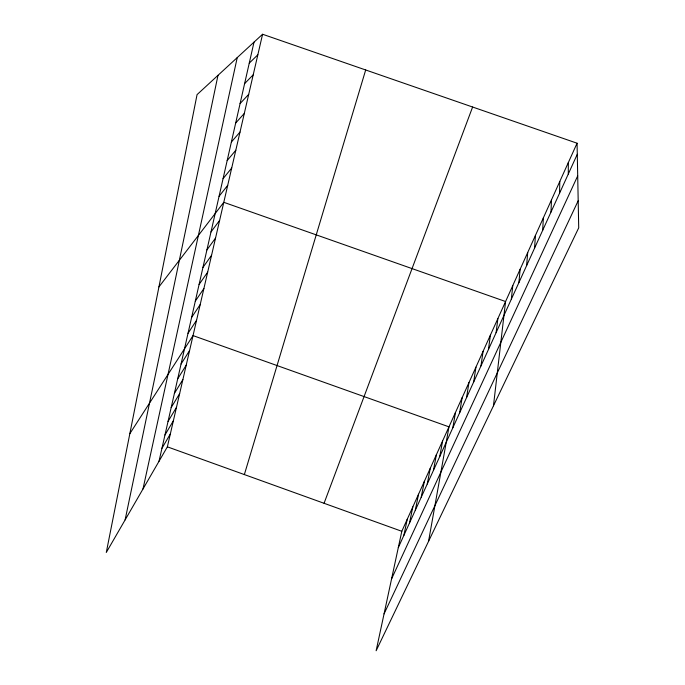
<?xml version="1.0" encoding="UTF-8"?>
<svg xmlns="http://www.w3.org/2000/svg" width="685" height="685" viewBox="0 0 685 685"><rect width="100%" height="100%" fill="white"/><g stroke="black" fill="none" stroke-linecap="round" stroke-linejoin="round"><path stroke-width="1.03" d="M568.293 174.016L568.327 162.576M559.534 193.273L559.799 181.456M550.997 212.042L551.476 199.874M542.666 230.34L543.368 217.847M534.548 248.184L535.447 235.383M526.619 265.6L527.707 252.508M518.887 282.597L520.155 269.231M511.335 299.191L512.782 285.568M493.465 405.811L505.573 301.528L223.79 202.315L158.929 286.912M496.103 332.67L497.884 318.542M488.448 349.504L490.392 335.145M480.973 365.918L483.071 351.354M473.686 381.939L475.929 367.169M466.571 397.574L468.951 382.615M459.626 412.841L462.144 397.702M452.845 427.74L455.482 412.438M428.562 541.287L448.975 426.849L193.033 335.599L129.833 433.665M439.753 456.518L442.621 440.926M433.425 470.424L436.396 454.703M427.243 484.012L430.317 468.163M421.198 497.301L424.366 481.341M415.281 510.291L418.544 494.236M409.502 523.006L412.849 506.849M125.115 519.889L217.993 75.324M403.842 535.447L407.267 519.204M577.07 143.216L401.804 531.295L376.133 650.75L578.714 227.84L577.07 143.216L262.578 34.25L197.057 94.624L106.286 552.47L167.363 446.834L262.578 34.25M142.985 488.987L237.241 57.591M159.006 461.288L254.015 42.145M244.357 474.577L365.687 69.973M324.065 503.287L472.616 107.023M398.302 547.623L577.284 154.262M391.563 578.936L577.703 175.891M384.054 613.888L578.191 200.756M161.96 448.281L170.334 433.947M164.965 434.992L173.373 420.787M168.048 421.421L176.473 407.344M171.19 407.541L179.65 393.61M174.401 393.361L182.886 379.584M177.689 378.856L186.192 365.242M181.054 364.026L189.574 350.583M188.015 333.321L196.569 320.263M191.612 317.429L200.191 304.577M195.302 301.152L203.899 288.531M199.078 284.489L207.692 272.099M202.948 267.415L211.571 255.282M206.921 249.914L215.544 238.055M210.98 231.975L219.62 220.407M219.063 196.33L227.703 185.352M223.07 178.665L231.71 168.005M227.172 160.573L235.811 150.238M231.367 142.035L240.007 132.059M235.674 123.043L244.305 113.436M240.084 103.572L248.706 94.359M244.613 83.613L253.219 74.819M249.254 63.148L257.843 54.783M167.363 446.834L401.804 531.295"/></g></svg>
